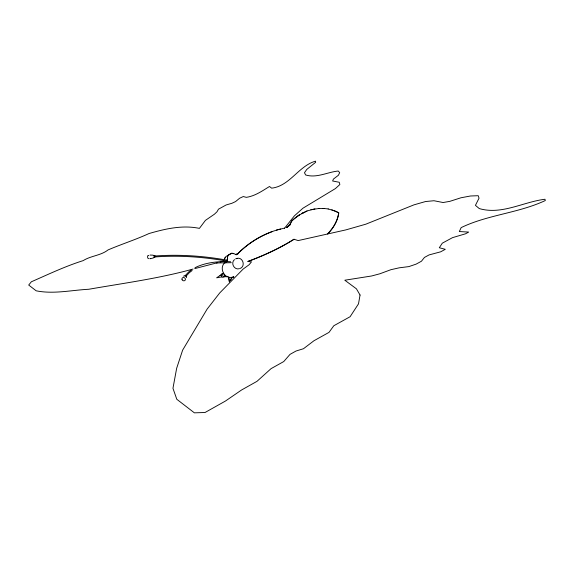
<?xml version="1.0" encoding="UTF-8"?>
<svg xmlns="http://www.w3.org/2000/svg" width="574" height="574" viewBox="0 0 574 574"><rect width="100%" height="100%" fill="white"/><g stroke="black" fill="none" stroke-linecap="round" stroke-linejoin="round"><path stroke-width="0.86" d="M228.517 277.07L229.299 281.863M228.717 277.077L229.5 281.812M186.572 277.615L185.861 275.542L183.515 276.151M224.491 274.264C224.011 275.793 225.876 277.916 227.153 276.316M226.601 261.938L227.555 258.336M226.723 261.988L226.931 260.23M227.261 257.59L227.935 255.373L229.062 254.504L231.774 253.191L233.116 253.407M227.383 257.64L228.057 255.416L231.896 253.242M230.461 280.442L231.487 278.01L233.726 276.761C224.291 280.751 217.474 266.458 226.429 261.486M230.669 280.442L231.057 278.899L232.161 277.665M227.397 259.118L227.677 258.386M224.405 259.075L225.941 256.449L228.438 255.315M224.578 258.637L224.994 257.597M290.709 223.343L289.949 224.979L290.681 223.652L288.851 225.948L286.483 227.526M290.953 222.475C292.819 219.024 296.471 216.879 299.7 214.805M185.797 276.474L189.355 272.65L192.168 270.533M185.022 275.829L188.703 271.911L191.623 269.701M284.388 228.445L294.354 215.896L302.957 208.204L335.41 188.581L339.858 184.519L339.277 182.281L332.633 180.989L333.422 179.088L338.387 175.271L339.7 172.638L338.215 171.023C327.324 172.121 316.661 178.37 305.619 174.962L304.478 172.724L306.76 169.445L315.671 162.284L315.513 161.165C298.53 165.958 289.913 186.005 271.667 188.164L269.493 186.485C262.232 190.934 255.071 196.028 246.332 197.348L243.268 196.545L239.638 198.224L235.57 201.582L231.882 203.289L226.113 204.975L218.479 209.173L217.029 211.734L214.461 214.174L205.427 220.373L199.415 228.38C182.439 224.821 165.355 228.825 149.039 233.525C135.636 239.688 121.666 244.108 108.077 249.912C100.773 255.638 90.922 255.71 83.151 260.632C65.343 266.236 48.446 274.293 31.369 281.777L28.7 285.041L36.176 290.81C53.526 294.333 71.334 290.164 88.783 289.26C123.647 283.176 158.876 278.534 193.043 269.055M234.501 259.591C230.389 262.914 234.135 270.16 239.179 268.747M327.998 233.41C333.487 227.806 337.67 220.631 338.674 212.767L335.812 211.304M327.582 234.034C333.322 228.316 337.785 220.947 338.811 212.803L331.794 209.804M224.111 276.453C221.299 280.076 219.648 271.545 223.587 273.985M225.295 276.424C223.415 278.577 221.291 274.013 223.559 273.167M155.36 256.7L153.193 258.006L150.417 258.652M299.563 214.769L291.685 220.882L289.82 224.943L290.544 223.616L287.165 227.117M220.007 275.707L221.184 274.874M298.028 215.666L307.054 211.01M301.58 213.593L306.925 210.974L314.939 208.886M301.716 213.621L303.294 212.703M286.304 227.613L287.258 227.067L286.354 227.483M235.613 258.888L237.392 258.336M195.017 267.706C205.973 262.232 218.536 261.249 230.59 261.708M232.147 277.673L233.805 276.912M239.86 268.553C245.923 266.666 243.053 256.707 236.89 258.4M235.677 254.619L238.353 253.521L237.693 253.902C247.423 243.907 259.527 236.294 272.593 231.458M221.291 274.681L216.606 277.823L221.758 276.912M248.176 261.392L252.173 259.893A97.429 30.637 -18.2 0 0 294.075 239.279M276.417 230.102L284.575 228.093M280.55 229.019C264.298 233.109 249.295 241.919 237.571 253.859L238.232 253.478L235.555 254.569L236.588 254.741L233.675 253.636M194.722 268.618L217.632 262.677M220.186 262.009L223.595 261.127M310.821 209.704L318.993 208.47M153.882 256.083C178.399 254.182 203.146 255.817 227.318 260.223M153.889 257.03C178.356 255.143 203.053 256.779 227.175 261.163M149.749 258.702L150.653 258.637M216.362 262.971L231.308 262.684M150.087 255.05L152.935 255.165L155.755 256.32M318.857 208.441L323.062 208.491M322.925 208.455L324.497 208.527M324.36 208.498L328.271 208.972M328.127 208.936L335.46 211.124M232.994 253.364L233.797 253.686M224.628 261.866L225.166 262.942M148.652 258.637A1.629 0.818 84.4 0 1 147.575 256.671A1.629 0.818 84.4 0 1 148.781 255.717M360.049 295.022L358.499 303.861L350.104 316.719L333.824 325.738L329.002 332.375L313.928 340.762L303.481 348.727L296.026 351.023L290.021 354.366L283.743 361.563L271.072 368.637L257.009 381.323L241.575 389.983L225.424 401.054L205.04 412.505L194.378 412.835L176.806 399.282L172.953 388.304L176.648 368.321L182.632 350.14L207.106 309.135L219.713 292.948L243.139 269.077L249.173 264.686L251.484 261.844L247.681 261.479A97.408 30.623 -18.2 0 0 293.938 239.236L298.186 240.578L345.821 229.901L365.832 224.183L414.005 204.839L425.564 201.531L433.951 200.735L443.099 202.522L449.786 201.359L461.008 197.765L470.493 195.992L478.242 195.705L479.025 198.202L475.437 205.349L479.276 208.577C501.676 215.15 523.215 201.883 544.97 199.257L545.3 200.541C518.451 213.133 487.749 214.741 461.159 227.605L459.329 231.544L468.678 232.075L465.507 233.805L452.527 237.643L442.31 243.175L439.311 247.746L445.281 249.31L440.696 251.807L429.087 254.913L424.451 257.432L421.438 261.235L416.15 264.112L408.896 266.594L399.195 267.821L390.872 269.708L379.895 273.769L371.658 275.972L344.802 280.212L356.418 288.815L360.049 295.022M182.08 279.696A1.801 1.607 31.4 0 0 185.093 280.27A1.801 1.607 31.4 0 0 183.845 277.543A1.801 1.607 31.4 0 0 182.08 279.696"/></g></svg>
